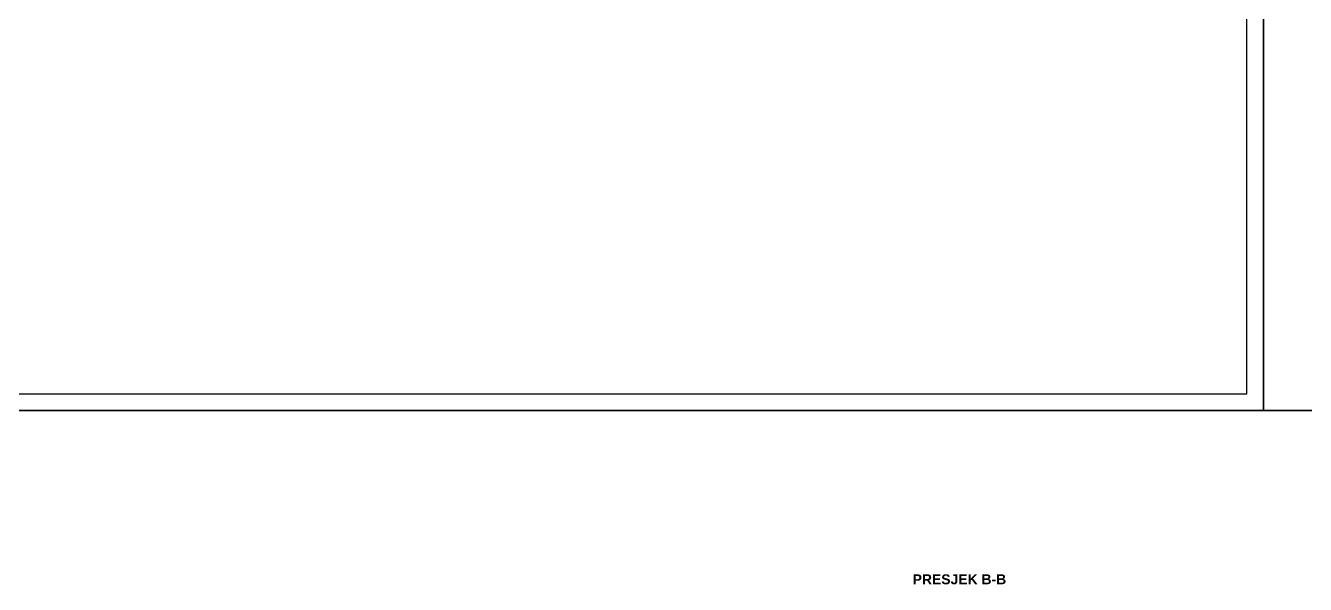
# Model space of a CAD drawing. Header units: millimetres. Extents: x 195897 to 285417, y -229751 to -116129.
# Drawn here: x 204050 to 207903, y -229751 to -228068 of the extents above; entities that cross this region are included whole.
import ezdxf

# ---------------------------------------------------------------- set-up
doc = ezdxf.new("R2010")
doc.units = ezdxf.units.MM
doc.layers.get('0').update_dxf_attribs({"lineweight": 0})
doc.layers.add('Kucni_broj', color=2, linetype='Continuous', plot=False)
doc.layers.add('SAST_Linija sastavnice', color=255, linetype='Continuous', plot=False)
doc.styles.add('tahoma10', font='tahoma.ttf', dxfattribs={"height": 2})

msp = doc.modelspace()

# ---------------------------------------------------------------- linework, layer by layer
at = {"layer": 'Kucni_broj'}
for points in [[(201837, -225027.8), (207777, -225027.8), (207777, -229227.8), (201837, -229227.8)], [(201837, -229227.8), (207777, -229227.8), (207777, -225027.8), (201837, -225027.8)], [(207777, -225027.8), (213717, -225027.8), (213717, -229227.8), (207777, -229227.8)], [(207777, -229227.8), (213717, -229227.8), (213717, -225027.8), (207777, -225027.8)]]:
    msp.add_lwpolyline(points, close=True, dxfattribs=at)
at = {"layer": 'SAST_Linija sastavnice'}
msp.add_lwpolyline([(202089, -229177.8), (207727, -229177.8), (207727, -225077.8), (202089, -225077.8)], close=True, dxfattribs=at)

# ---------------------------------------------------------------- texts
at = {"insert": (206720.6, -229721.1), "char_height": 30, "attachment_point": 1, "style": 'tahoma10'}
msp.add_mtext_dynamic_manual_height_columns('{\\fArial|b1|i0|c238|p34;PRESJEK B-B}', width=728.147, gutter_width=10, heights=[0], dxfattribs=at)

doc.saveas('drawing.dxf')
